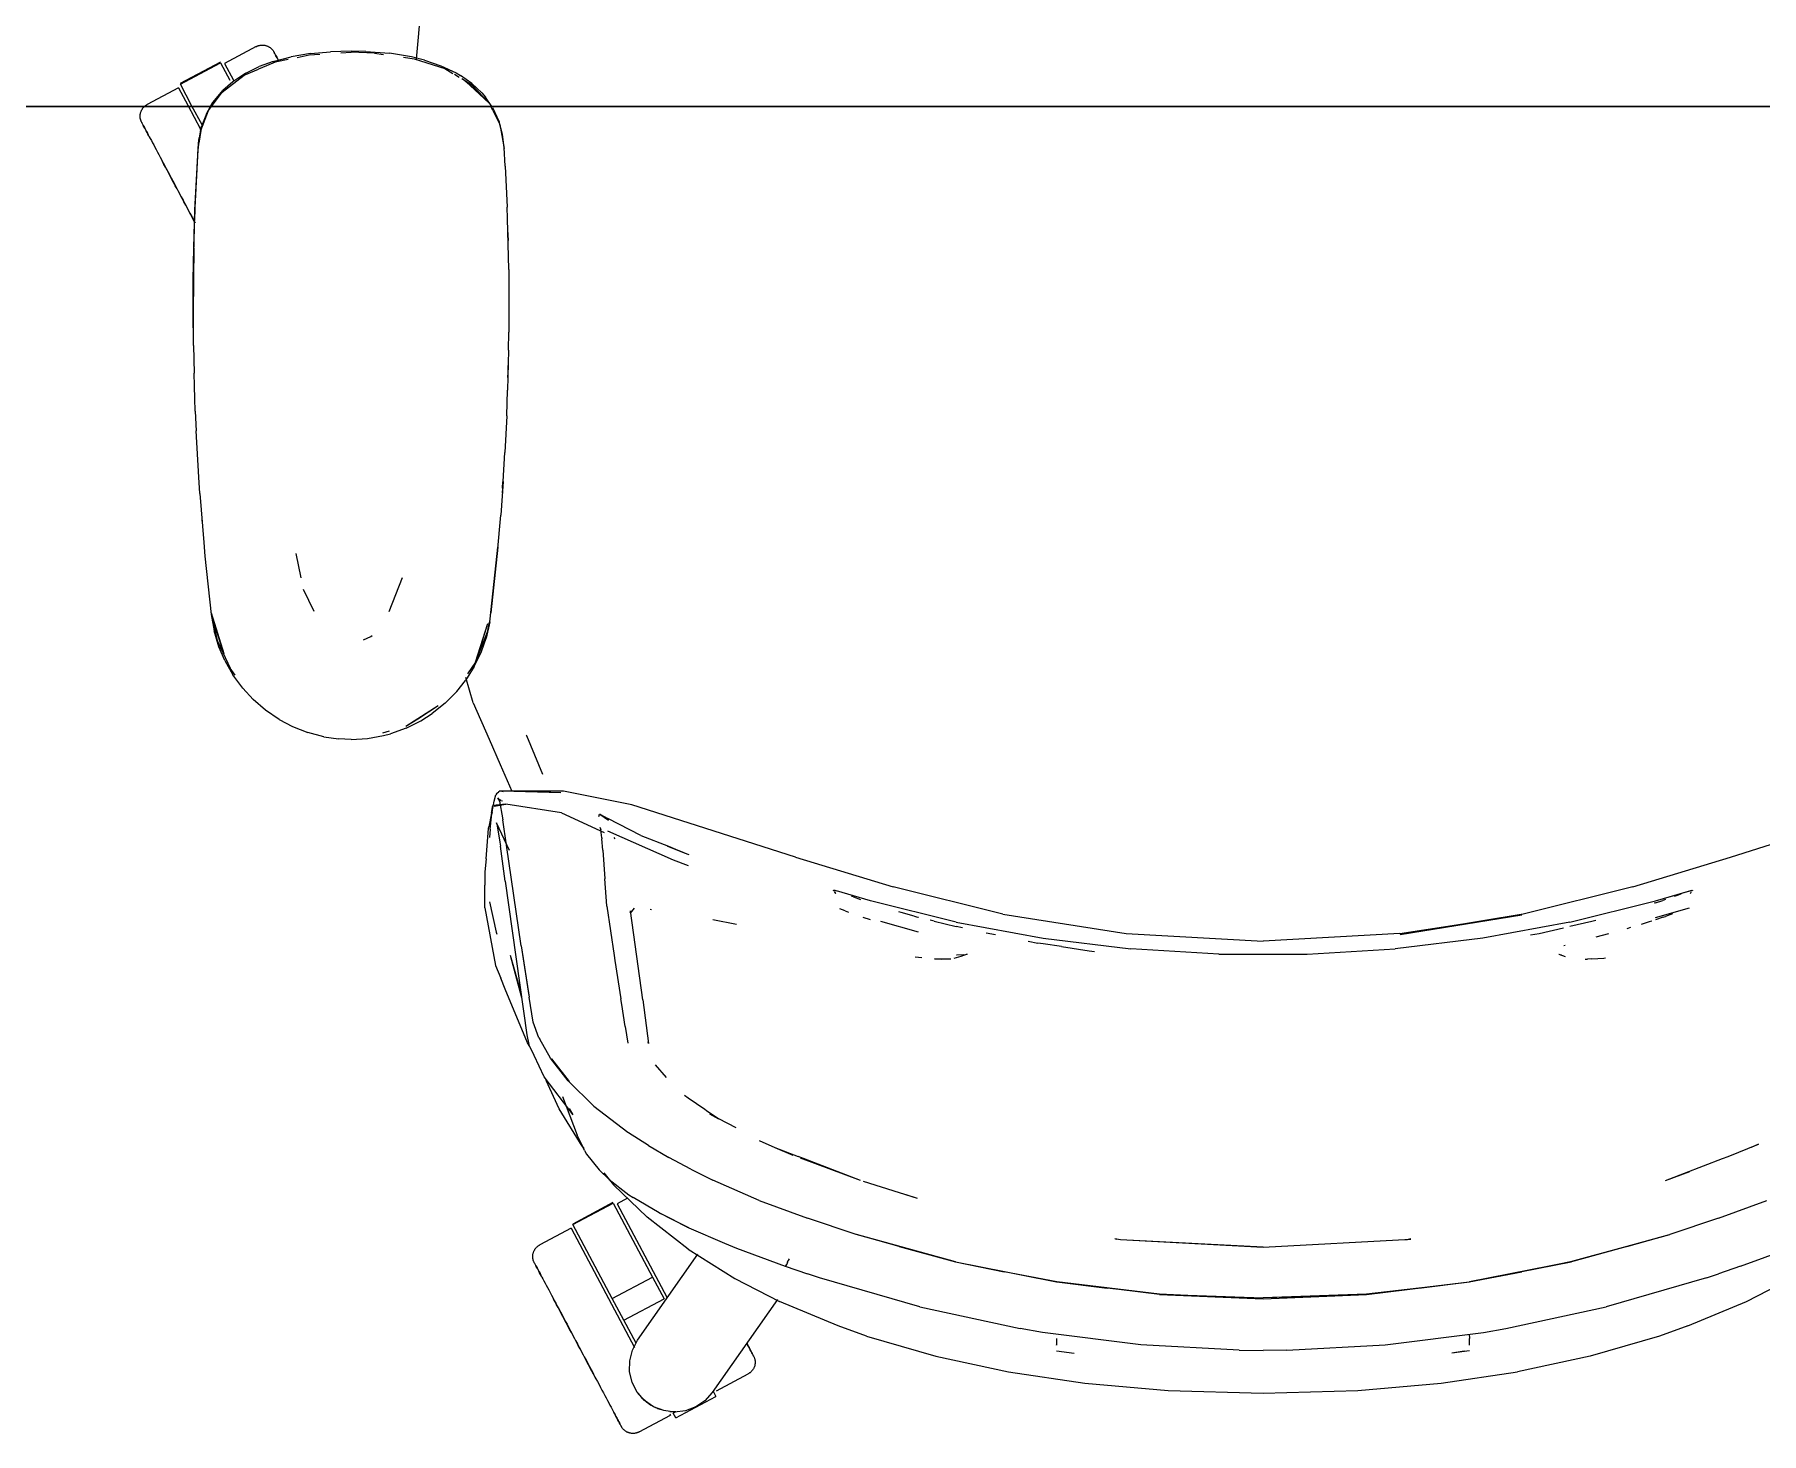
# Model space of a CAD drawing. Header units: millimetres. Extents: x 155927 to 317870, y -36033 to 97293.
# Drawn here: x 169579 to 170109, y 16376 to 16805 of the extents above; entities that cross this region are included whole.
import ezdxf

# ---------------------------------------------------------------- set-up
doc = ezdxf.new("R2010")
doc.units = ezdxf.units.MM
doc.header["$MEASUREMENT"] = 0
doc.layers.add('G-IMPT', color=8, linetype='CONTINUOUS', lineweight=9)
doc.layers.add('I-FURN', color=8, linetype='CONTINUOUS', lineweight=9)

msp = doc.modelspace()

# ---------------------------------------------------------------- linework, layer by layer
at = {"layer": 'G-IMPT'}
for p, q in [((169696.31, 16797.62), (169697.75, 16813.5)), ((169663.78, 16799.34), (169669.93, 16799.91)), ((169676.27, 16800.09), (169669.93, 16799.91)), ((169673.16, 16799.52), (169676.27, 16799.71)), ((169680.77, 16800), (169676.27, 16800.09)), ((169683.43, 16799.48), (169676.27, 16799.71)), ((169680.77, 16800), (169688.09, 16799.42)), ((169643.46, 16792.72), (169647.85, 16794.56)), ((169643.96, 16793.34), (169648.03, 16795.33)), ((169653.48, 16796.89), (169647.85, 16794.56)), ((169652.36, 16796.91), (169648.03, 16795.33)), ((169652.36, 16796.91), (169657.84, 16798.34)), ((169653.48, 16796.89), (169656.94, 16797.6)), ((169663.78, 16799.34), (169657.84, 16798.34)), ((169659.69, 16798.16), (169663.44, 16798.93)), ((169663.44, 16798.93), (169666.64, 16799.12)), ((169683.43, 16799.48), (169686.21, 16799.09)), ((169694.85, 16798.31), (169688.09, 16799.42)), ((169692.4, 16798.22), (169695.69, 16797.76)), ((169698.78, 16797.33), (169694.85, 16798.31)), ((169695.69, 16797.76), (169705.08, 16794.73)), ((169698.78, 16797.33), (169703.86, 16795.59)), ((169703.86, 16795.59), (169708.5, 16793.38)), ((169705.08, 16794.73), (169707.53, 16793.26)), ((169636.67, 16787.5), (169643.46, 16792.72)), ((169639.91, 16790.69), (169636.87, 16788.02)), ((169643.96, 16793.34), (169639.91, 16790.69)), ((169708, 16792.98), (169709.44, 16792.12)), ((169708.5, 16793.38), (169709.87, 16792.58)), ((169713.33, 16790.13), (169709.87, 16792.58)), ((169710.23, 16791.65), (169713.38, 16789.76)), ((169711.3, 16790.96), (169712.77, 16789.68)), ((169711.3, 16790.96), (169718.69, 16784.05)), ((169712.92, 16789.54), (169716.46, 16786.47)), ((169716.38, 16787.27), (169713.33, 16790.13)), ((169713.38, 16789.76), (169718.69, 16784.05)), ((169633.11, 16783.09), (169633.79, 16784.28)), ((169633.4, 16783.09), (169636.67, 16787.5)), ((169633.79, 16784.28), (169636.87, 16788.02)), ((169716.38, 16787.27), (169717.51, 16785.94)), ((169718.69, 16784.05), (169716.46, 16786.47)), ((169719.46, 16783.09), (169717.51, 16785.94)), ((169630.09, 16775.68), (169632.5, 16781.88)), ((169631.84, 16780.85), (169630.44, 16777.21)), ((169631.84, 16780.85), (169633.11, 16783.09)), ((169632.5, 16781.88), (169633.4, 16783.09)), ((169719.79, 16781.82), (169719.17, 16783.09)), ((169719.71, 16782.72), (169721.7, 16778.4)), ((169719.79, 16781.82), (169721.9, 16777.56)), ((169722.77, 16774.45), (169721.7, 16778.4)), ((169629.38, 16771.82), (169629.63, 16773.47)), ((169630.09, 16775.68), (169629.51, 16771.83)), ((169630.08, 16775.86), (169629.63, 16773.47)), ((169630.08, 16775.86), (169630.44, 16777.21)), ((169721.9, 16777.56), (169723.27, 16770.21)), ((169723.27, 16770.44), (169722.77, 16774.45)), ((169628.29, 16750.03), (169629.38, 16771.82)), ((169628.29, 16750.03), (169629.27, 16770.21)), ((169628.33, 16751.24), (169629.38, 16771.82)), ((169629.38, 16771.82), (169629.27, 16770.21)), ((169723.55, 16764.77), (169723.27, 16770.44)), ((169723.55, 16764.77), (169724.16, 16752.21)), ((169724.29, 16748.67), (169724.16, 16752.21)), ((169627.83, 16729.85), (169628.33, 16751.24)), ((169627.83, 16729.85), (169628.29, 16750.03)), ((169627.99, 16739.68), (169628.33, 16751.24)), ((169628.33, 16751.24), (169628.29, 16750.03)), ((169724.67, 16733), (169724.29, 16748.67)), ((169724.35, 16745.27), (169724.49, 16741.94)), ((169724.49, 16739.72), (169724.49, 16741.94)), ((169627.99, 16739.68), (169627.78, 16720.46)), ((169627.83, 16729.85), (169627.99, 16739.68)), ((169627.87, 16709.66), (169627.99, 16739.68)), ((169627.85, 16731.88), (169627.92, 16733.79)), ((169627.87, 16729.36), (169627.85, 16731.88)), ((169724.67, 16733), (169724.72, 16728.49)), ((169627.87, 16709.66), (169627.83, 16729.85)), ((169724.72, 16728.49), (169724.71, 16713.77)), ((169627.87, 16709.66), (169627.78, 16720.46)), ((169627.87, 16709.66), (169628.04, 16701.24)), ((169724.64, 16708.3), (169724.71, 16713.77)), ((169724.64, 16708.3), (169724.34, 16696)), ((169628.43, 16689.49), (169628.04, 16701.24)), ((169724.42, 16699.87), (169724.5, 16701.52)), ((169724.5, 16701.52), (169724.5, 16703.6)), ((169628.18, 16696.31), (169628.16, 16697.8)), ((169628.29, 16694.37), (169628.18, 16696.31)), ((169724.05, 16688.12), (169724.34, 16696)), ((169628.43, 16689.49), (169628.68, 16683.46)), ((169629.49, 16669.32), (169628.68, 16683.46)), ((169724.05, 16688.12), (169723.51, 16676.81)), ((169722.95, 16667.94), (169723.51, 16676.81)), ((169629.82, 16664.23), (169629.49, 16669.32)), ((169722.95, 16667.94), (169722.22, 16657.65)), ((169722.81, 16665.9), (169722.9, 16667.8)), ((169629.82, 16664.23), (169631.06, 16649.18)), ((169722.81, 16665.9), (169722.68, 16664.48)), ((169721.24, 16646.25), (169722.22, 16657.65)), ((169630.47, 16656.05), (169630.63, 16654.38)), ((169631.06, 16649.18), (169631.41, 16645.05)), ((169659.28, 16645.84), (169660.86, 16638.4)), ((169718.88, 16624.82), (169721.34, 16647.77)), ((169718.88, 16624.82), (169721.24, 16646.25)), ((169721.34, 16647.77), (169719.22, 16627.64)), ((169631.41, 16645.05), (169633.31, 16627.12)), ((169691.98, 16638.34), (169687.84, 16627.91)), ((169664.89, 16628.01), (169661.62, 16634.79)), ((169633.31, 16627.64), (169637.15, 16615.17)), ((169633.31, 16627.64), (169634.23, 16624.32)), ((169633.31, 16627.12), (169634.21, 16622.08)), ((169635.36, 16618.67), (169633.44, 16627.07)), ((169718.88, 16624.82), (169717.73, 16619.86)), ((169718.67, 16624.74), (169718.09, 16621.69)), ((169718.88, 16624.82), (169719.22, 16627.64)), ((169635.68, 16617.21), (169634.21, 16622.08)), ((169637.15, 16615.17), (169634.23, 16624.32)), ((169680.09, 16619.37), (169682.31, 16620.39)), ((169682.31, 16620.39), (169682.77, 16620.68)), ((169714.48, 16612.47), (169718.3, 16624.32)), ((169718.09, 16621.69), (169714.48, 16612.47)), ((169715.39, 16615.17), (169718.3, 16624.32)), ((169716.28, 16615.72), (169717.73, 16619.86)), ((169635.36, 16618.67), (169639.1, 16610.6)), ((169637.49, 16612.98), (169635.68, 16617.21)), ((169714.09, 16611.14), (169716.28, 16615.72)), ((169714.48, 16612.47), (169715.39, 16615.17)), ((169637.49, 16612.98), (169640, 16608.54)), ((169640.69, 16608.49), (169639.1, 16610.6)), ((169714.09, 16611.14), (169711.36, 16606.82)), ((169714.48, 16612.47), (169712.06, 16608.89)), ((169642.99, 16604.45), (169640, 16608.54)), ((169642.99, 16604.45), (169646.16, 16601.01)), ((169705.19, 16599.9), (169708.74, 16603.51)), ((169708.74, 16603.51), (169711.36, 16606.82)), ((169713.8, 16599.98), (169711.55, 16607.8)), ((169650, 16597.69), (169646.16, 16601.01)), ((169693.06, 16592.86), (169703.01, 16599.18)), ((169696.74, 16595.02), (169703.01, 16599.18)), ((169705.19, 16599.9), (169701.21, 16596.72)), ((169713.8, 16599.98), (169718.66, 16588.86)), ((169654.16, 16594.86), (169650, 16597.69)), ((169654.16, 16594.86), (169658.33, 16592.67)), ((169693.06, 16592.86), (169696.74, 16595.02)), ((169693.16, 16592.21), (169697.67, 16594.45)), ((169697.67, 16594.45), (169701.21, 16596.72)), ((169658.33, 16592.67), (169663.04, 16590.84)), ((169667.91, 16589.58), (169663.04, 16590.84)), ((169667.91, 16589.58), (169672.42, 16588.93)), ((169676.27, 16588.76), (169672.42, 16588.93)), ((169676.27, 16588.76), (169681.31, 16589.05)), ((169681.31, 16589.05), (169686.26, 16589.93)), ((169687.95, 16591.3), (169685.92, 16590.68)), ((169686.26, 16589.93), (169688.38, 16590.5)), ((169693.16, 16592.21), (169688.38, 16590.5)), ((169718.66, 16588.86), (169722.08, 16581.02)), ((169730.08, 16590.08), (169730.19, 16589.82)), ((169735.11, 16577.96), (169730.19, 16589.82)), ((169722.08, 16581.02), (169725.65, 16572.85)), ((169720.16, 16569.82), (169720.71, 16571.69)), ((169721.03, 16572.22), (169720.71, 16571.69)), ((169721.03, 16572.22), (169721.52, 16572.6)), ((169722.1, 16572.99), (169721.52, 16572.6)), ((169722.1, 16572.99), (169722.96, 16572.8)), ((169740.66, 16572.38), (169722.21, 16572.96)), ((169722.21, 16572.96), (169722.68, 16572.86)), ((169740.66, 16572.38), (169722.68, 16572.86)), ((169741.54, 16572.82), (169722.68, 16572.86)), ((169722.68, 16572.86), (169722.85, 16572.83)), ((169722.96, 16572.8), (169722.85, 16572.83)), ((169762.5, 16568.62), (169741.54, 16572.82)), ((169719.36, 16566.13), (169719.81, 16568.45)), ((169719.62, 16566.54), (169719.54, 16565.93)), ((169719.62, 16566.54), (169720.16, 16569.82)), ((169723.76, 16568.84), (169719.81, 16568.45)), ((169720.22, 16568.22), (169723.8, 16568.9)), ((169720.22, 16568.22), (169723.76, 16568.84)), ((169721.75, 16570.33), (169721.35, 16570.83)), ((169721.91, 16569.74), (169721.35, 16570.83)), ((169721.91, 16569.74), (169721.74, 16570.36)), ((169721.74, 16570.36), (169722.85, 16564.09)), ((169722.29, 16570.01), (169721.75, 16570.33)), ((169722.29, 16570.01), (169722.79, 16569.93)), ((169740.84, 16566.19), (169723.8, 16568.9)), ((169812.74, 16552.63), (169762.5, 16568.62)), ((170099.86, 16552.63), (170150.1, 16568.62)), ((169717.7, 16552.09), (169718.51, 16561.41)), ((169718.51, 16561.41), (169718.55, 16561.88)), ((169719.36, 16566.13), (169718.55, 16561.88)), ((169719.03, 16561.24), (169718.81, 16558.65)), ((169719.03, 16561.24), (169719.54, 16565.93)), ((169724.95, 16554.69), (169720.94, 16563.12)), ((169720.94, 16563.12), (169721.09, 16562.25)), ((169721.09, 16562.25), (169721.92, 16557.23)), ((169723.96, 16556.24), (169722.85, 16564.09)), ((169740.84, 16566.19), (169754.02, 16560.2)), ((169752.37, 16565.11), (169752.52, 16565.8)), ((169752.52, 16565.8), (169752.65, 16565.83)), ((169752.65, 16565.83), (169752.82, 16565.86)), ((169752.65, 16565.83), (169755.36, 16563.99)), ((169752.65, 16565.83), (169755.11, 16564.48)), ((169752.69, 16561.85), (169752.96, 16561.08)), ((169752.98, 16561.01), (169752.96, 16561.08)), ((169753.27, 16558.55), (169752.98, 16561.01)), ((169765.22, 16559.2), (169755.11, 16564.48)), ((169721.92, 16557.23), (169722.14, 16555.94)), ((169723.57, 16545.27), (169722.14, 16555.94)), ((169728.52, 16525.36), (169723.96, 16556.24)), ((169753.27, 16558.55), (169753.31, 16558.18)), ((169753.56, 16554.77), (169753.31, 16558.18)), ((169775.32, 16551.65), (169755.16, 16560.57)), ((169757.33, 16558.19), (169757.06, 16558.63)), ((169765.22, 16559.2), (169773.69, 16555.94)), ((169778.58, 16553.93), (169773.48, 16555.95)), ((169773.48, 16555.95), (169778.01, 16554.16)), ((169773.69, 16555.94), (169778.58, 16553.93)), ((169717.7, 16552.09), (169717.36, 16548.13)), ((169753.56, 16554.77), (169754.2, 16545.93)), ((169779.91, 16549.9), (169775.32, 16551.65)), ((169778.58, 16553.93), (169780, 16553.37)), ((169812.74, 16552.63), (169842.72, 16543.45)), ((170069.89, 16543.45), (170099.86, 16552.63)), ((169717.36, 16548.13), (169717.36, 16543.96)), ((169723.57, 16545.27), (169730.25, 16498.06)), ((169754.82, 16537.68), (169754.2, 16545.93)), ((169717.39, 16536.99), (169717.36, 16543.96)), ((169824.31, 16542.4), (169824.54, 16542.49)), ((169824.54, 16542.49), (169824.77, 16542.44)), ((169825.08, 16541.4), (169824.7, 16542.01)), ((169824.77, 16542.44), (169825.07, 16542.36)), ((169825.08, 16541.4), (169824.93, 16541.61)), ((169825.07, 16542.36), (169825.34, 16542.3)), ((169835.76, 16539.22), (169825.34, 16542.3)), ((169830.57, 16540.38), (169829.91, 16540.62)), ((169830.57, 16540.38), (169832.66, 16539.64)), ((169876.4, 16535.14), (169842.72, 16543.45)), ((170069.89, 16543.45), (170036.2, 16535.14)), ((170076.84, 16539.22), (170088.06, 16542.49)), ((170076.84, 16539.22), (170087.66, 16542.34)), ((170076.84, 16539.22), (170087.37, 16542.28)), ((170082.61, 16540.6), (170083.59, 16540.95)), ((170083.59, 16540.95), (170084.66, 16541.35)), ((170087.37, 16542.28), (170087.66, 16542.34)), ((170087.52, 16541.4), (170087.91, 16542.01)), ((170087.52, 16541.4), (170087.67, 16541.61)), ((170088.06, 16542.49), (170088.3, 16542.36)), ((169717.39, 16536.99), (169720.63, 16519.3)), ((169718.8, 16538.86), (169720.84, 16529.55)), ((169754.83, 16537.6), (169754.82, 16537.68)), ((169754.83, 16537.6), (169757.04, 16522.39)), ((169763.21, 16536.95), (169761.96, 16535.38)), ((169762, 16535.59), (169762.04, 16535.83)), ((169762.09, 16536.09), (169762.04, 16535.83)), ((169765.83, 16508.76), (169762.09, 16536.09)), ((169768.15, 16536.59), (169768.5, 16536.55)), ((169828.01, 16536.1), (169826.35, 16536.71)), ((169828.01, 16536.1), (169829.02, 16535.72)), ((169862.08, 16532.68), (169835.76, 16539.22)), ((169845.19, 16535.64), (169844.5, 16535.85)), ((169849.19, 16534.53), (169845.19, 16535.64)), ((169849.19, 16534.53), (169850.33, 16534.21)), ((169876.4, 16535.14), (169914.31, 16529.14)), ((169998.29, 16529.14), (170035.82, 16534.88)), ((170036.2, 16535.14), (169998.46, 16528.88)), ((169998.46, 16528.88), (170035.82, 16534.88)), ((170050.52, 16532.68), (170076.84, 16539.22)), ((170076.83, 16538.59), (170076.38, 16538.44)), ((170076.83, 16538.59), (170079.06, 16539.33)), ((170076.83, 16534.03), (170087.26, 16537.06)), ((170079.86, 16539.62), (170079.06, 16539.33)), ((170082.01, 16535.15), (170079.85, 16534.39)), ((169720.84, 16529.55), (169721, 16528.98)), ((169794.63, 16531.91), (169787.37, 16533.33)), ((169835.77, 16533.38), (169833.56, 16534.11)), ((169838.86, 16532.94), (169850.38, 16529.72)), ((169850.33, 16534.21), (169850.51, 16534.16)), ((169855.35, 16532.91), (169854.05, 16533.24)), ((169855.35, 16532.91), (169862.1, 16531.35)), ((169862.08, 16532.68), (169888.75, 16527.74)), ((169864.07, 16530.9), (169862.1, 16531.35)), ((169874.12, 16528.7), (169871.31, 16529.24)), ((169914.31, 16529.14), (169956.3, 16526.78)), ((169998.29, 16529.14), (169956.3, 16526.78)), ((170050.52, 16532.68), (170023.85, 16527.74)), ((170038.48, 16528.72), (170041.11, 16529.2)), ((170041.11, 16529.2), (170048.53, 16530.9)), ((170050.5, 16531.36), (170057.26, 16532.91)), ((170057.26, 16532.91), (170058.54, 16533.25)), ((170069.13, 16530.96), (170068.01, 16530.63)), ((170074.91, 16532.74), (170072.42, 16531.95)), ((170075.7, 16532.99), (170074.91, 16532.74)), ((170079.13, 16534.14), (170076.83, 16533.37)), ((170079.13, 16534.14), (170079.85, 16534.39)), ((169728.52, 16525.36), (169730.85, 16510.17)), ((169728.61, 16524.76), (169730.91, 16509.6)), ((169728.61, 16524.76), (169730.85, 16510.17)), ((169884.22, 16526.77), (169887.13, 16526.22)), ((169888.75, 16525.97), (169887.13, 16526.22)), ((169888.75, 16527.74), (169915.67, 16524.45)), ((169894.38, 16525.12), (169888.75, 16525.97)), ((169894.38, 16525.12), (169902.9, 16523.83)), ((169902.9, 16523.83), (169904.56, 16523.64)), ((169942.74, 16522.79), (169915.67, 16524.45)), ((169969.86, 16522.79), (169996.93, 16524.45)), ((170023.85, 16527.74), (169996.93, 16524.45)), ((170048.71, 16525.46), (170049.12, 16525.59)), ((170062.34, 16529.05), (170058.48, 16528.06)), ((170062.34, 16529.05), (170060.81, 16528.66)), ((169720.63, 16519.3), (169722.22, 16515.44)), ((169725.12, 16522.48), (169728.48, 16510.59)), ((169725.12, 16522.48), (169728.63, 16509.53)), ((169757.04, 16522.39), (169757.28, 16520.84)), ((169757.28, 16520.84), (169759.15, 16509.06)), ((169851.58, 16521.65), (169849.49, 16521.86)), ((169860.43, 16521.25), (169855.38, 16521.34)), ((169855.38, 16521.34), (169857.65, 16521.26)), ((169860.43, 16521.25), (169857.65, 16521.26)), ((169863.54, 16522.1), (169861.38, 16521.5)), ((169864.44, 16522.57), (169862.14, 16522.54)), ((169862.28, 16522.53), (169862.14, 16522.54)), ((169865.49, 16522.79), (169863.54, 16522.1)), ((169864.44, 16522.57), (169865.49, 16522.79)), ((169942.74, 16522.79), (169969.86, 16522.79)), ((170047.11, 16522.79), (170049.06, 16522.1)), ((170047.11, 16522.79), (170047.97, 16522.61)), ((170055.21, 16521.25), (170055.9, 16521.26)), ((170057.28, 16521.36), (170055.9, 16521.26)), ((170057.28, 16521.36), (170060.98, 16521.63)), ((170060.98, 16521.63), (170061.47, 16521.67)), ((169723.61, 16512.07), (169722.22, 16515.44)), ((169730.41, 16495.62), (169723.61, 16512.07)), ((169732.21, 16501.93), (169730.91, 16509.6)), ((169759.41, 16507.41), (169759.15, 16509.06)), ((169765.83, 16508.76), (169767.61, 16495.4)), ((169760.47, 16500.57), (169759.41, 16507.41)), ((169730.25, 16498.06), (169730.9, 16495.06)), ((169733.96, 16497.13), (169732.21, 16501.93)), ((169760.47, 16500.57), (169761.22, 16495.5)), ((169731.18, 16494.45), (169730.41, 16495.62)), ((169732.46, 16491.7), (169730.9, 16495.06)), ((169733.96, 16497.13), (169734.18, 16496.71)), ((169737.47, 16490.88), (169734.18, 16496.71)), ((169767.61, 16495.4), (169767.46, 16495.87)), ((169735.53, 16485.12), (169732.46, 16491.7)), ((169742.89, 16483.91), (169737.47, 16490.88)), ((169737.79, 16490.65), (169743.19, 16483.7)), ((169737.79, 16490.65), (169740.38, 16487.28)), ((169743.19, 16483.7), (169740.38, 16487.28)), ((169773.11, 16484.9), (169769.77, 16488.81)), ((169744.44, 16473.47), (169735.53, 16485.12)), ((169740.15, 16475.36), (169736.17, 16483.99)), ((169742.89, 16483.91), (169750.79, 16476.18)), ((169741.21, 16479.13), (169745.72, 16467.22)), ((169750.79, 16476.18), (169761.22, 16468.16)), ((169779.74, 16478.63), (169778.64, 16479.38)), ((169784.87, 16475.14), (169779.74, 16478.63)), ((169747.28, 16463.91), (169740.15, 16475.36)), ((169744.44, 16473.47), (169743.33, 16475.42)), ((169785.45, 16474.74), (169784.87, 16475.14)), ((169789.21, 16472.18), (169785.45, 16474.74)), ((169789.21, 16472.18), (169786.43, 16473.69)), ((169794.54, 16469.5), (169786.43, 16473.69)), ((169746.79, 16464.99), (169745.72, 16467.22)), ((169761.22, 16468.16), (169761.48, 16467.99)), ((169767.58, 16464.1), (169761.48, 16467.99)), ((169801.58, 16465.63), (169806.43, 16463.43)), ((169747.97, 16462.56), (169746.79, 16464.99)), ((169747.28, 16463.91), (169747.78, 16463.15)), ((169747.97, 16462.56), (169748.58, 16461.42)), ((169748.58, 16461.42), (169752.44, 16456.56)), ((169767.58, 16464.1), (169773.81, 16460.34)), ((169780.6, 16456.77), (169773.81, 16460.34)), ((169806.43, 16463.43), (169811.87, 16461.12)), ((169806.43, 16463.43), (169813.51, 16460.71)), ((169815.24, 16460.05), (169813.51, 16460.71)), ((170097.37, 16460.05), (170099.09, 16460.71)), ((170099.09, 16460.71), (170108.42, 16464.43)), ((170108.42, 16464.43), (170106.17, 16463.43)), ((169755.47, 16453.66), (169752.44, 16456.56)), ((169753.89, 16455.67), (169756.89, 16451.99)), ((169780.6, 16456.77), (169787.32, 16453.38)), ((169832.68, 16453.33), (169814.28, 16460.15)), ((169832.68, 16453.33), (169815.24, 16460.05)), ((170079.92, 16453.33), (170097.37, 16460.05)), ((170079.92, 16453.33), (170087.35, 16456.06)), ((169755.47, 16453.66), (169761.6, 16448.95)), ((169756.89, 16451.99), (169767.18, 16442.03)), ((169801.55, 16447.2), (169787.32, 16453.38)), ((169850.16, 16447.8), (169833.67, 16453.05)), ((169761.6, 16448.95), (169762.89, 16448.08)), ((169770.89, 16443.35), (169762.89, 16448.08)), ((169801.55, 16447.2), (169816.43, 16441.74)), ((169850.16, 16447.8), (169846.72, 16448.88)), ((170096.17, 16441.74), (170111.05, 16447.2)), ((169779.78, 16432.23), (169767.18, 16442.03)), ((169779.5, 16439.04), (169770.89, 16443.35)), ((169779.94, 16438.82), (169770.89, 16443.35)), ((169770.89, 16443.35), (169771.49, 16443.05)), ((169779.94, 16438.82), (169771.49, 16443.05)), ((169779.5, 16439.04), (169779.94, 16438.82)), ((169831.34, 16436.74), (169816.43, 16441.74)), ((170096.17, 16441.74), (170081.26, 16436.74)), ((169779.94, 16438.82), (169790.9, 16434.05)), ((169790.9, 16434.05), (169794.58, 16432.57)), ((169861.84, 16428.35), (169831.34, 16436.74)), ((169844.6, 16433.01), (169831.43, 16436.78)), ((169861.84, 16428.35), (169831.43, 16436.78)), ((169912.57, 16435.12), (169910.8, 16435.38)), ((169911.02, 16435.4), (169911.27, 16435.35)), ((169912.57, 16435.12), (169911.27, 16435.35)), ((169956.3, 16432.79), (169912.57, 16435.12)), ((169956.3, 16432.85), (169912.57, 16435.12)), ((169956.3, 16432.85), (170001.64, 16435.35)), ((170001.64, 16435.35), (170000.03, 16435.12)), ((170000.03, 16435.12), (170001.33, 16435.35)), ((170001.58, 16435.4), (170001.33, 16435.35)), ((170050.76, 16428.35), (170081.17, 16436.78)), ((170050.76, 16428.35), (170081.26, 16436.74)), ((170068.01, 16433.01), (170081.17, 16436.78)), ((169779.78, 16432.23), (169794.08, 16423.25)), ((169794.58, 16432.57), (169809.54, 16427)), ((169810.32, 16428.27), (169810.75, 16429.32)), ((169810.32, 16428.27), (169810.52, 16428.73)), ((169810.75, 16429.32), (169810.52, 16428.73)), ((169844.6, 16433.01), (169861.84, 16428.35)), ((170019.63, 16422.18), (170050.88, 16428.39)), ((170050.88, 16428.39), (170019.71, 16422.18)), ((170068.01, 16433.01), (170050.76, 16428.35)), ((170102.95, 16426.97), (170118.02, 16432.57)), ((169794.08, 16423.25), (169807.86, 16416.16)), ((169809.54, 16427), (169809.67, 16427.04)), ((169809.67, 16427.04), (169809.54, 16427.04)), ((169809.54, 16427.04), (169816.47, 16424.63)), ((169809.67, 16427.04), (169809.94, 16427.44)), ((169809.67, 16427.04), (169809.72, 16427.05)), ((169809.94, 16427.44), (169809.72, 16427.05)), ((169810.32, 16428.27), (169809.94, 16427.44)), ((169810.04, 16427.62), (169809.94, 16427.44)), ((169810.32, 16428.27), (169810.04, 16427.62)), ((169820.08, 16423.44), (169816.47, 16424.63)), ((169850.91, 16414.49), (169820.08, 16423.44)), ((169861.84, 16428.35), (169892.97, 16422.18)), ((169861.84, 16428.35), (169876.86, 16425.28)), ((169861.84, 16428.35), (169892.89, 16422.18)), ((169892.97, 16422.18), (169876.86, 16425.28)), ((170019.63, 16422.18), (170035.74, 16425.28)), ((170050.76, 16428.35), (170035.74, 16425.28)), ((170092.52, 16423.44), (170061.7, 16414.49)), ((170092.52, 16423.44), (170096.13, 16424.63)), ((170102.95, 16426.97), (170096.13, 16424.63)), ((170104.75, 16416.16), (170118.52, 16423.25)), ((169924.48, 16418.35), (169892.89, 16422.18)), ((169924.52, 16418.39), (169892.97, 16422.18)), ((169892.97, 16422.18), (169908.45, 16420.23)), ((169924.52, 16418.39), (169908.45, 16420.23)), ((169924.48, 16418.35), (169956.3, 16417.02)), ((169939.42, 16417.72), (169924.52, 16418.39)), ((169924.52, 16418.39), (169956.3, 16417.25)), ((169988.08, 16418.39), (169956.3, 16417.25)), ((169956.3, 16417.02), (169988.12, 16418.35)), ((169988.08, 16418.39), (169973.18, 16417.72)), ((169988.08, 16418.39), (170019.63, 16422.18)), ((170004.16, 16420.23), (169988.08, 16418.39)), ((169988.12, 16418.35), (170019.71, 16422.18)), ((170004.16, 16420.23), (170019.63, 16422.18)), ((169825.83, 16408.65), (169807.86, 16416.16)), ((169850.91, 16414.49), (169881.7, 16407.83)), ((169939.42, 16417.72), (169956.3, 16417.25)), ((169973.18, 16417.72), (169956.3, 16417.25)), ((170030.91, 16407.83), (170061.7, 16414.49)), ((170086.77, 16408.65), (170104.75, 16416.16)), ((169834.56, 16405.57), (169825.83, 16408.65)), ((169888.62, 16406.64), (169881.7, 16407.83)), ((170023.99, 16406.64), (170030.91, 16407.83)), ((170086.77, 16408.65), (170078.04, 16405.57)), ((169834.56, 16405.57), (169855.81, 16399.4)), ((169918.79, 16402.83), (169888.62, 16406.64)), ((169892.93, 16404.85), (169892.86, 16402.76)), ((169892.86, 16402.76), (169892.86, 16402.87)), ((169948.99, 16401.22), (169918.79, 16402.83)), ((169963.61, 16401.22), (169993.82, 16402.83)), ((169993.82, 16402.83), (170023.99, 16406.64)), ((170019.63, 16406.09), (170019.67, 16404.85)), ((170019.75, 16402.76), (170019.67, 16404.85)), ((170019.75, 16402.76), (170019.75, 16402.87)), ((170078.04, 16405.57), (170056.8, 16399.4)), ((169855.81, 16399.4), (169878.17, 16394.58)), ((169892.89, 16400.99), (169898.3, 16400.34)), ((169948.99, 16401.22), (169956.3, 16401.12)), ((169963.61, 16401.22), (169956.3, 16401.12)), ((170019.72, 16400.99), (170014.3, 16400.34)), ((170018.07, 16400.91), (170014.3, 16400.34)), ((170056.8, 16399.4), (170034.43, 16394.58)), ((169878.17, 16394.58), (169901.59, 16391.09)), ((170011.01, 16391.09), (170034.43, 16394.58)), ((169901.59, 16391.09), (169927.16, 16388.83)), ((169927.16, 16388.83), (169956.3, 16387.98)), ((169956.3, 16387.98), (169985.44, 16388.83)), ((169985.44, 16388.83), (170011.01, 16391.09))]:
    msp.add_line(p, q, dxfattribs=at)
at = {"layer": 'I-FURN'}
for p, q in [((169647.13, 16801.46), (169637.45, 16796.31)), ((169647.13, 16801.46), (169647.28, 16801.53)), ((169647.28, 16801.53), (169647.42, 16801.6)), ((169647.42, 16801.6), (169647.57, 16801.66)), ((169647.57, 16801.66), (169647.72, 16801.72)), ((169647.72, 16801.72), (169647.88, 16801.76)), ((169647.88, 16801.76), (169648.03, 16801.81)), ((169648.03, 16801.81), (169648.19, 16801.84)), ((169648.19, 16801.84), (169648.35, 16801.87)), ((169648.35, 16801.87), (169648.51, 16801.9)), ((169648.51, 16801.9), (169648.67, 16801.92)), ((169648.67, 16801.92), (169648.83, 16801.93)), ((169648.83, 16801.93), (169648.99, 16801.93)), ((169648.99, 16801.93), (169649.15, 16801.93)), ((169649.15, 16801.93), (169649.31, 16801.92)), ((169649.31, 16801.92), (169649.47, 16801.91)), ((169649.47, 16801.91), (169649.63, 16801.89)), ((169649.63, 16801.89), (169649.79, 16801.86)), ((169649.79, 16801.86), (169649.95, 16801.82)), ((169649.95, 16801.82), (169650.11, 16801.78)), ((169650.11, 16801.78), (169650.26, 16801.74)), ((169650.26, 16801.74), (169650.41, 16801.69)), ((169650.41, 16801.69), (169650.56, 16801.63)), ((169650.56, 16801.63), (169650.71, 16801.56)), ((169650.71, 16801.56), (169650.86, 16801.49)), ((169650.86, 16801.49), (169651, 16801.42)), ((169651, 16801.42), (169651.14, 16801.33)), ((169651.14, 16801.33), (169651.27, 16801.25)), ((169651.27, 16801.25), (169651.4, 16801.15)), ((169651.4, 16801.15), (169651.53, 16801.06)), ((169651.53, 16801.06), (169651.66, 16800.95)), ((169651.66, 16800.95), (169651.78, 16800.85)), ((169651.78, 16800.85), (169651.89, 16800.73)), ((169651.89, 16800.73), (169652, 16800.62)), ((169652, 16800.62), (169652.11, 16800.5)), ((169652.11, 16800.5), (169652.21, 16800.37)), ((169652.21, 16800.37), (169652.31, 16800.24)), ((169652.31, 16800.24), (169652.4, 16800.11)), ((169652.4, 16800.11), (169652.48, 16799.97)), ((169652.48, 16799.97), (169652.56, 16799.83)), ((169652.56, 16799.83), (169652.58, 16799.79)), ((169652.58, 16799.79), (169652.59, 16799.77)), ((169652.59, 16799.79), (169652.58, 16799.79)), ((169652.61, 16799.75), (169652.59, 16799.79)), ((169652.59, 16799.77), (169652.63, 16799.71)), ((169652.65, 16799.66), (169652.61, 16799.75)), ((169652.63, 16799.71), (169652.68, 16799.61)), ((169652.72, 16799.54), (169652.65, 16799.66)), ((169652.68, 16799.61), (169652.75, 16799.47)), ((169636.13, 16796.67), (169623.76, 16790.09)), ((169623.86, 16789.92), (169636.22, 16796.49)), ((169636.22, 16796.49), (169639.03, 16791.2)), ((169637.45, 16796.31), (169640.21, 16791.12)), ((169652.8, 16799.38), (169652.72, 16799.54)), ((169652.75, 16799.47), (169652.85, 16799.29)), ((169652.91, 16799.18), (169652.8, 16799.38)), ((169652.85, 16799.29), (169652.97, 16799.07)), ((169653.04, 16798.94), (169652.91, 16799.18)), ((169652.97, 16799.07), (169653.1, 16798.81)), ((169653.19, 16798.66), (169653.04, 16798.94)), ((169653.1, 16798.81), (169653.26, 16798.52)), ((169653.36, 16798.34), (169653.19, 16798.66)), ((169653.26, 16798.52), (169653.44, 16798.18)), ((169653.55, 16797.99), (169653.36, 16798.34)), ((169653.44, 16798.18), (169653.64, 16797.81)), ((169653.75, 16797.59), (169653.55, 16797.99)), ((169653.64, 16797.81), (169653.86, 16797.4)), ((169653.98, 16797.16), (169653.75, 16797.59)), ((169627.41, 16783.23), (169623.86, 16789.92)), ((169613.6, 16783.63), (169613.63, 16783.65)), ((169623.32, 16788.8), (169613.63, 16783.65)), ((169623.32, 16788.8), (169626.13, 16783.51)), ((169394.07, 16783.09), (171394.07, 16783.09)), ((171394.07, 16783.09), (169394.07, 16783.09)), ((169611.5, 16780.22), (169611.51, 16780.38)), ((169611.5, 16780.05), (169611.5, 16780.22)), ((169611.5, 16779.89), (169611.5, 16780.05)), ((169611.51, 16779.73), (169611.5, 16779.89)), ((169611.51, 16780.38), (169611.52, 16780.54)), ((169611.53, 16779.57), (169611.51, 16779.73)), ((169611.52, 16780.54), (169611.54, 16780.7)), ((169611.55, 16779.41), (169611.53, 16779.57)), ((169611.54, 16780.7), (169611.57, 16780.86)), ((169611.58, 16779.25), (169611.55, 16779.41)), ((169611.57, 16780.86), (169611.6, 16781.01)), ((169611.62, 16779.1), (169611.58, 16779.25)), ((169611.6, 16781.01), (169611.64, 16781.17)), ((169611.66, 16778.94), (169611.62, 16779.1)), ((169611.64, 16781.17), (169611.69, 16781.32)), ((169611.71, 16778.79), (169611.66, 16778.94)), ((169611.69, 16781.32), (169611.74, 16781.48)), ((169611.77, 16778.64), (169611.71, 16778.79)), ((169611.74, 16781.48), (169611.8, 16781.63)), ((169611.83, 16778.49), (169611.77, 16778.64)), ((169611.8, 16781.63), (169611.87, 16781.77)), ((169611.9, 16778.34), (169611.83, 16778.49)), ((169611.87, 16781.77), (169611.94, 16781.92)), ((169611.94, 16781.92), (169612.01, 16782.06)), ((169612.01, 16782.06), (169612.09, 16782.2)), ((169612.09, 16782.2), (169612.18, 16782.34)), ((169612.18, 16782.34), (169612.27, 16782.47)), ((169612.27, 16782.47), (169612.37, 16782.6)), ((169612.37, 16782.6), (169612.47, 16782.72)), ((169612.47, 16782.72), (169612.58, 16782.84)), ((169612.58, 16782.84), (169612.69, 16782.96)), ((169612.69, 16782.96), (169612.81, 16783.07)), ((169612.81, 16783.07), (169612.93, 16783.17)), ((169612.93, 16783.17), (169613.06, 16783.28)), ((169613.06, 16783.28), (169613.19, 16783.37)), ((169613.19, 16783.37), (169613.32, 16783.46)), ((169613.32, 16783.46), (169613.46, 16783.55)), ((169613.46, 16783.55), (169613.6, 16783.63)), ((169626.13, 16783.51), (169630.05, 16776.13)), ((169630.51, 16777.41), (169627.41, 16783.23)), ((169611.97, 16778.2), (169611.9, 16778.34)), ((169611.97, 16778.19), (169611.97, 16778.2)), ((169611.97, 16778.2), (169611.98, 16778.18)), ((169611.99, 16778.15), (169611.97, 16778.19)), ((169611.98, 16778.18), (169612.01, 16778.12)), ((169612.04, 16778.07), (169611.99, 16778.15)), ((169612.01, 16778.12), (169612.06, 16778.02)), ((169612.1, 16777.95), (169612.04, 16778.07)), ((169612.06, 16778.02), (169612.14, 16777.88)), ((169612.19, 16777.78), (169612.1, 16777.95)), ((169612.14, 16777.88), (169612.23, 16777.7)), ((169612.29, 16777.58), (169612.19, 16777.78)), ((169612.23, 16777.7), (169612.35, 16777.48)), ((169612.42, 16777.34), (169612.29, 16777.58)), ((169612.35, 16777.48), (169612.49, 16777.22)), ((169612.57, 16777.06), (169612.42, 16777.34)), ((169612.49, 16777.22), (169612.65, 16776.92)), ((169612.74, 16776.75), (169612.57, 16777.06)), ((169612.65, 16776.92), (169612.82, 16776.59)), ((169612.93, 16776.39), (169612.74, 16776.75)), ((169612.82, 16776.59), (169613.02, 16776.21)), ((169613.14, 16776), (169612.93, 16776.39)), ((169613.02, 16776.21), (169613.24, 16775.8)), ((169613.37, 16775.57), (169613.14, 16776)), ((169613.24, 16775.8), (169613.48, 16775.36)), ((169613.61, 16775.1), (169613.37, 16775.57)), ((169613.48, 16775.36), (169613.73, 16774.88)), ((169613.88, 16774.6), (169613.61, 16775.1)), ((169613.73, 16774.88), (169614.01, 16774.36)), ((169614.17, 16774.06), (169613.88, 16774.6)), ((169614.01, 16774.36), (169614.3, 16773.81)), ((169614.47, 16773.5), (169614.17, 16774.06)), ((169614.3, 16773.81), (169614.61, 16773.22)), ((169614.61, 16773.22), (169614.94, 16772.61)), ((169614.94, 16772.61), (169615.29, 16771.96)), ((169615.29, 16771.96), (169615.65, 16771.28)), ((169615.65, 16771.28), (169616.02, 16770.57)), ((169616.02, 16770.57), (169616.41, 16769.84)), ((169616.41, 16769.84), (169616.82, 16769.08)), ((169616.82, 16769.08), (169617.24, 16768.29)), ((169617.24, 16768.29), (169617.67, 16767.48)), ((169617.67, 16767.48), (169618.11, 16766.64)), ((169618.36, 16766.18), (169617.91, 16767.03)), ((169618.11, 16766.64), (169618.57, 16765.79)), ((169618.82, 16765.31), (169618.36, 16766.18)), ((169618.57, 16765.79), (169619.03, 16764.91)), ((169619.29, 16764.43), (169618.82, 16765.31)), ((169619.03, 16764.91), (169619.51, 16764.01)), ((169619.77, 16763.52), (169619.29, 16764.43)), ((169619.51, 16764.01), (169620, 16763.1)), ((169620.26, 16762.6), (169619.77, 16763.52)), ((169620, 16763.1), (169620.49, 16762.17)), ((169620.76, 16761.66), (169620.26, 16762.6)), ((169620.49, 16762.17), (169620.99, 16761.22)), ((169621.27, 16760.71), (169620.76, 16761.66)), ((169620.99, 16761.22), (169621.5, 16760.27)), ((169621.78, 16759.75), (169621.27, 16760.71)), ((169621.5, 16760.27), (169622.02, 16759.3)), ((169622.3, 16758.77), (169621.78, 16759.75)), ((169622.02, 16759.3), (169622.54, 16758.32)), ((169622.82, 16757.79), (169622.3, 16758.77)), ((169622.54, 16758.32), (169623.06, 16757.33)), ((169623.35, 16756.8), (169622.82, 16757.79)), ((169623.06, 16757.33), (169623.59, 16756.34)), ((169623.88, 16755.8), (169623.35, 16756.8)), ((169623.59, 16756.34), (169624.12, 16755.34)), ((169624.41, 16754.8), (169623.88, 16755.8)), ((169624.12, 16755.34), (169624.66, 16754.34)), ((169624.94, 16753.79), (169624.41, 16754.8)), ((169624.66, 16754.34), (169625.19, 16753.33)), ((169625.48, 16752.79), (169624.94, 16753.79)), ((169625.19, 16753.33), (169625.72, 16752.33)), ((169626.01, 16751.78), (169625.48, 16752.79)), ((169625.72, 16752.33), (169626.26, 16751.32)), ((169626.55, 16750.78), (169626.01, 16751.78)), ((169626.26, 16751.32), (169626.79, 16750.32)), ((169627.08, 16749.78), (169626.55, 16750.78)), ((169626.79, 16750.32), (169627.32, 16749.32)), ((169627.61, 16748.79), (169627.08, 16749.78)), ((169627.32, 16749.32), (169627.85, 16748.33)), ((169628.13, 16747.8), (169627.61, 16748.79)), ((169627.85, 16748.33), (169628.37, 16747.35)), ((169756.69, 16446.54), (169744.32, 16439.96)), ((169744.41, 16439.79), (169756.78, 16446.36)), ((169756.78, 16446.36), (169768.85, 16423.66)), ((169761.16, 16447.86), (169758.01, 16446.18)), ((169758.01, 16446.18), (169773.26, 16417.48)), ((169756.49, 16417.08), (169744.41, 16439.79)), ((169743.88, 16438.67), (169734.19, 16433.52)), ((169743.88, 16438.67), (169763.34, 16402.06)), ((169732.06, 16430.09), (169732.07, 16430.25)), ((169732.06, 16429.92), (169732.06, 16430.09)), ((169732.06, 16429.76), (169732.06, 16429.92)), ((169732.07, 16429.6), (169732.06, 16429.76)), ((169732.07, 16430.25), (169732.08, 16430.41)), ((169732.09, 16429.44), (169732.07, 16429.6)), ((169732.08, 16430.41), (169732.1, 16430.57)), ((169732.11, 16429.28), (169732.09, 16429.44)), ((169732.1, 16430.57), (169732.13, 16430.73)), ((169732.14, 16429.12), (169732.11, 16429.28)), ((169732.13, 16430.73), (169732.16, 16430.88)), ((169732.18, 16428.97), (169732.14, 16429.12)), ((169732.16, 16430.88), (169732.2, 16431.04)), ((169732.22, 16428.81), (169732.18, 16428.97)), ((169732.2, 16431.04), (169732.25, 16431.19)), ((169732.27, 16428.66), (169732.22, 16428.81)), ((169732.25, 16431.19), (169732.3, 16431.35)), ((169732.33, 16428.51), (169732.27, 16428.66)), ((169732.3, 16431.35), (169732.36, 16431.5)), ((169732.39, 16428.36), (169732.33, 16428.51)), ((169732.36, 16431.5), (169732.42, 16431.64)), ((169732.45, 16428.21), (169732.39, 16428.36)), ((169732.42, 16431.64), (169732.5, 16431.79)), ((169732.5, 16431.79), (169732.57, 16431.93)), ((169732.57, 16431.93), (169732.65, 16432.07)), ((169732.65, 16432.07), (169732.74, 16432.21)), ((169732.74, 16432.21), (169732.83, 16432.34)), ((169732.83, 16432.34), (169732.93, 16432.47)), ((169732.93, 16432.47), (169733.03, 16432.59)), ((169733.03, 16432.59), (169733.14, 16432.71)), ((169733.14, 16432.71), (169733.25, 16432.83)), ((169733.25, 16432.83), (169733.37, 16432.94)), ((169733.37, 16432.94), (169733.49, 16433.04)), ((169733.49, 16433.04), (169733.62, 16433.15)), ((169733.62, 16433.15), (169733.75, 16433.24)), ((169733.75, 16433.24), (169733.88, 16433.33)), ((169733.88, 16433.33), (169734.02, 16433.42)), ((169734.02, 16433.42), (169734.16, 16433.5)), ((169734.16, 16433.5), (169734.19, 16433.52)), ((169764.24, 16404.25), (169782.74, 16430.68)), ((169732.53, 16428.07), (169732.45, 16428.21)), ((169732.53, 16428.06), (169732.53, 16428.07)), ((169732.53, 16428.07), (169732.54, 16428.05)), ((169732.55, 16428.02), (169732.53, 16428.06)), ((169732.54, 16428.05), (169732.57, 16427.99)), ((169732.6, 16427.94), (169732.55, 16428.02)), ((169732.57, 16427.99), (169732.62, 16427.89)), ((169732.66, 16427.82), (169732.6, 16427.94)), ((169732.62, 16427.89), (169732.7, 16427.75)), ((169732.75, 16427.65), (169732.66, 16427.82)), ((169732.7, 16427.75), (169732.79, 16427.57)), ((169732.85, 16427.45), (169732.75, 16427.65)), ((169732.79, 16427.57), (169732.91, 16427.35)), ((169732.98, 16427.21), (169732.85, 16427.45)), ((169732.91, 16427.35), (169733.05, 16427.09)), ((169733.13, 16426.93), (169732.98, 16427.21)), ((169733.05, 16427.09), (169733.21, 16426.79)), ((169733.3, 16426.62), (169733.13, 16426.93)), ((169733.21, 16426.79), (169733.38, 16426.46)), ((169733.49, 16426.26), (169733.3, 16426.62)), ((169733.38, 16426.46), (169733.58, 16426.08)), ((169733.7, 16425.87), (169733.49, 16426.26)), ((169733.58, 16426.08), (169733.8, 16425.67)), ((169733.93, 16425.44), (169733.7, 16425.87)), ((169733.8, 16425.67), (169734.04, 16425.23)), ((169734.17, 16424.97), (169733.93, 16425.44)), ((169734.04, 16425.23), (169734.29, 16424.75)), ((169734.44, 16424.47), (169734.17, 16424.97)), ((169734.29, 16424.75), (169734.57, 16424.23)), ((169734.73, 16423.93), (169734.44, 16424.47)), ((169734.57, 16424.23), (169734.86, 16423.68)), ((169735.03, 16423.37), (169734.73, 16423.93)), ((169734.86, 16423.68), (169735.17, 16423.09)), ((169735.17, 16423.09), (169735.5, 16422.48)), ((169756.49, 16417.08), (169768.85, 16423.66)), ((169768.85, 16423.66), (169772.38, 16417.01)), ((169735.5, 16422.48), (169735.84, 16421.83)), ((169735.84, 16421.83), (169736.21, 16421.15)), ((169736.21, 16421.15), (169736.58, 16420.44)), ((169736.58, 16420.44), (169736.97, 16419.71)), ((169736.97, 16419.71), (169737.38, 16418.95)), ((169737.38, 16418.95), (169737.8, 16418.16)), ((169737.8, 16418.16), (169738.23, 16417.35)), ((169738.23, 16417.35), (169738.67, 16416.51)), ((169738.92, 16416.05), (169738.47, 16416.9)), ((169738.67, 16416.51), (169739.13, 16415.66)), ((169739.38, 16415.18), (169738.92, 16416.05)), ((169739.13, 16415.66), (169739.59, 16414.78)), ((169739.85, 16414.3), (169739.38, 16415.18)), ((169739.59, 16414.78), (169740.07, 16413.88)), ((169740.33, 16413.39), (169739.85, 16414.3)), ((169740.07, 16413.88), (169740.56, 16412.97)), ((169740.82, 16412.47), (169740.33, 16413.39)), ((169740.56, 16412.97), (169741.05, 16412.04)), ((169741.32, 16411.53), (169740.82, 16412.47)), ((169760.02, 16410.44), (169756.49, 16417.08)), ((169760.02, 16410.44), (169772.38, 16417.01)), ((169807.18, 16416.79), (169787.16, 16388.2)), ((169741.05, 16412.04), (169741.55, 16411.1)), ((169741.83, 16410.58), (169741.32, 16411.53)), ((169741.55, 16411.1), (169742.06, 16410.14)), ((169742.34, 16409.62), (169741.83, 16410.58)), ((169742.06, 16410.14), (169742.58, 16409.17)), ((169742.86, 16408.64), (169742.34, 16409.62)), ((169742.58, 16409.17), (169743.1, 16408.19)), ((169743.38, 16407.66), (169742.86, 16408.64)), ((169743.1, 16408.19), (169743.62, 16407.2)), ((169743.91, 16406.67), (169743.38, 16407.66)), ((169743.62, 16407.2), (169744.15, 16406.21)), ((169763.77, 16403.38), (169760.02, 16410.44)), ((169744.44, 16405.67), (169743.91, 16406.67)), ((169744.15, 16406.21), (169744.68, 16405.21)), ((169744.97, 16404.67), (169744.44, 16405.67)), ((169744.68, 16405.21), (169745.21, 16404.21)), ((169745.5, 16403.66), (169744.97, 16404.67)), ((169745.21, 16404.21), (169745.75, 16403.2)), ((169746.04, 16402.66), (169745.5, 16403.66)), ((169745.75, 16403.2), (169746.28, 16402.2)), ((169746.57, 16401.65), (169746.04, 16402.66)), ((169746.28, 16402.2), (169746.82, 16401.19)), ((169762.65, 16401.27), (169764.24, 16404.25)), ((169797.68, 16403.52), (169797.96, 16402.99)), ((169798.11, 16402.71), (169797.83, 16403.23)), ((169797.96, 16402.99), (169798.23, 16402.49)), ((169798.36, 16402.23), (169798.11, 16402.71)), ((169798.23, 16402.49), (169798.48, 16402.02)), ((169798.6, 16401.78), (169798.36, 16402.23)), ((169798.48, 16402.02), (169798.7, 16401.59)), ((169747.11, 16400.65), (169746.57, 16401.65)), ((169746.82, 16401.19), (169747.35, 16400.19)), ((169747.64, 16399.65), (169747.11, 16400.65)), ((169747.35, 16400.19), (169747.88, 16399.19)), ((169748.17, 16398.66), (169747.64, 16399.65)), ((169747.88, 16399.19), (169748.41, 16398.2)), ((169748.69, 16397.67), (169748.17, 16398.66)), ((169748.41, 16398.2), (169748.93, 16397.22)), ((169749.21, 16396.69), (169748.69, 16397.67)), ((169748.93, 16397.22), (169749.45, 16396.24)), ((169749.73, 16395.72), (169749.21, 16396.69)), ((169761.8, 16394.63), (169761.82, 16398)), ((169761.82, 16398), (169762.65, 16401.27)), ((169798.82, 16401.37), (169798.6, 16401.78)), ((169798.7, 16401.59), (169798.91, 16401.2)), ((169799.02, 16401), (169798.82, 16401.37)), ((169798.91, 16401.2), (169799.1, 16400.84)), ((169799.2, 16400.67), (169799.02, 16401)), ((169799.1, 16400.84), (169799.27, 16400.52)), ((169799.35, 16400.37), (169799.2, 16400.67)), ((169799.27, 16400.52), (169799.42, 16400.24)), ((169799.49, 16400.11), (169799.35, 16400.37)), ((169799.42, 16400.24), (169799.55, 16400)), ((169799.61, 16399.89), (169799.49, 16400.11)), ((169799.55, 16400), (169799.65, 16399.8)), ((169799.7, 16399.71), (169799.61, 16399.89)), ((169799.65, 16399.8), (169799.74, 16399.64)), ((169799.78, 16399.57), (169799.7, 16399.71)), ((169799.74, 16399.64), (169799.81, 16399.52)), ((169799.83, 16399.47), (169799.78, 16399.57)), ((169799.81, 16399.52), (169799.85, 16399.44)), ((169799.86, 16399.41), (169799.83, 16399.47)), ((169799.85, 16399.44), (169799.87, 16399.39)), ((169799.87, 16399.39), (169799.86, 16399.41)), ((169799.87, 16399.39), (169799.95, 16399.25)), ((169799.87, 16399.39), (169799.87, 16399.39)), ((169799.95, 16399.25), (169800.01, 16399.1)), ((169800.01, 16399.1), (169800.08, 16398.95)), ((169800.08, 16398.95), (169800.13, 16398.8)), ((169800.13, 16398.8), (169800.18, 16398.64)), ((169800.18, 16398.64), (169800.22, 16398.49)), ((169800.24, 16396.57), (169800.2, 16396.42)), ((169800.22, 16398.49), (169800.26, 16398.33)), ((169800.27, 16396.73), (169800.24, 16396.57)), ((169800.26, 16398.33), (169800.29, 16398.17)), ((169800.3, 16396.89), (169800.27, 16396.73)), ((169800.29, 16398.17), (169800.31, 16398.01)), ((169800.32, 16397.05), (169800.3, 16396.89)), ((169800.31, 16398.01), (169800.33, 16397.85)), ((169800.34, 16397.21), (169800.32, 16397.05)), ((169800.33, 16397.85), (169800.34, 16397.69)), ((169800.34, 16397.69), (169800.35, 16397.53)), ((169800.35, 16397.53), (169800.34, 16397.37)), ((169800.34, 16397.37), (169800.34, 16397.21)), ((169749.45, 16396.24), (169749.96, 16395.28)), ((169750.23, 16394.77), (169749.73, 16395.72)), ((169749.96, 16395.28), (169750.47, 16394.33)), ((169750.74, 16393.82), (169750.23, 16394.77)), ((169750.47, 16394.33), (169750.96, 16393.39)), ((169751.23, 16392.89), (169750.74, 16393.82)), ((169750.96, 16393.39), (169751.46, 16392.47)), ((169751.72, 16391.98), (169751.23, 16392.89)), ((169751.46, 16392.47), (169751.94, 16391.56)), ((169751.94, 16391.56), (169752.41, 16390.68)), ((169762.58, 16391.35), (169761.8, 16394.63)), ((169764.13, 16388.35), (169762.58, 16391.35)), ((169788.52, 16388.79), (169798.21, 16393.94)), ((169798.25, 16393.96), (169798.21, 16393.94)), ((169798.39, 16394.04), (169798.25, 16393.96)), ((169798.52, 16394.12), (169798.39, 16394.04)), ((169798.66, 16394.22), (169798.52, 16394.12)), ((169798.79, 16394.31), (169798.66, 16394.22)), ((169798.91, 16394.41), (169798.79, 16394.31)), ((169799.03, 16394.52), (169798.91, 16394.41)), ((169799.15, 16394.63), (169799.03, 16394.52)), ((169799.26, 16394.75), (169799.15, 16394.63)), ((169799.37, 16394.87), (169799.26, 16394.75)), ((169799.47, 16394.99), (169799.37, 16394.87)), ((169799.57, 16395.12), (169799.47, 16394.99)), ((169799.66, 16395.25), (169799.57, 16395.12)), ((169799.75, 16395.39), (169799.66, 16395.25)), ((169799.83, 16395.52), (169799.75, 16395.39)), ((169799.91, 16395.67), (169799.83, 16395.52)), ((169799.98, 16395.81), (169799.91, 16395.67)), ((169800.04, 16395.96), (169799.98, 16395.81)), ((169800.1, 16396.11), (169800.04, 16395.96)), ((169800.15, 16396.26), (169800.1, 16396.11)), ((169800.2, 16396.42), (169800.15, 16396.26)), ((169752.41, 16390.68), (169752.87, 16389.81)), ((169752.87, 16389.81), (169753.32, 16388.96)), ((169753.32, 16388.96), (169753.76, 16388.14)), ((169753.76, 16388.14), (169754.18, 16387.34)), ((169754.18, 16387.34), (169754.6, 16386.56)), ((169754.6, 16386.56), (169755, 16385.81)), ((169766.35, 16385.81), (169764.13, 16388.35)), ((169764.33, 16388.07), (169765.49, 16386.65)), ((169765.49, 16386.65), (169768.27, 16384.36)), ((169775.96, 16380.47), (169788.32, 16387.04)), ((169787.16, 16388.2), (169784.91, 16385.69)), ((169787.62, 16388.35), (169787.58, 16388.43)), ((169787.58, 16388.43), (169788.32, 16387.04)), ((169755, 16385.81), (169755.38, 16385.09)), ((169755.38, 16385.09), (169755.75, 16384.39)), ((169755.75, 16384.39), (169756.1, 16383.73)), ((169756.1, 16383.73), (169756.44, 16383.1)), ((169756.44, 16383.1), (169756.76, 16382.5)), ((169756.92, 16382.18), (169756.61, 16382.77)), ((169756.76, 16382.5), (169757.06, 16381.93)), ((169757.22, 16381.63), (169756.92, 16382.18)), ((169757.06, 16381.93), (169757.35, 16381.39)), ((169757.49, 16381.12), (169757.22, 16381.63)), ((169757.35, 16381.39), (169757.61, 16380.89)), ((169757.75, 16380.63), (169757.49, 16381.12)), ((169757.61, 16380.89), (169757.86, 16380.42)), ((169757.99, 16380.19), (169757.75, 16380.63)), ((169764.71, 16376.13), (169774.4, 16381.28)), ((169769.11, 16383.88), (169766.35, 16385.81)), ((169772.26, 16382.66), (169769.11, 16383.88)), ((169775.6, 16382.23), (169772.26, 16382.66)), ((169774.2, 16381.65), (169774.4, 16381.28)), ((169775.97, 16382.26), (169775.22, 16381.86)), ((169775.96, 16380.47), (169775.22, 16381.86)), ((169775.22, 16381.86), (169775.26, 16381.77)), ((169778.96, 16382.61), (169775.6, 16382.23)), ((169782.12, 16383.79), (169778.96, 16382.61)), ((169784.91, 16385.69), (169782.12, 16383.79)), ((169757.86, 16380.42), (169758.09, 16379.99)), ((169758.2, 16379.78), (169757.99, 16380.19)), ((169758.09, 16379.99), (169758.3, 16379.6)), ((169758.4, 16379.4), (169758.2, 16379.78)), ((169758.3, 16379.6), (169758.49, 16379.25)), ((169758.58, 16379.07), (169758.4, 16379.4)), ((169758.49, 16379.25), (169758.66, 16378.93)), ((169758.74, 16378.77), (169758.58, 16379.07)), ((169758.66, 16378.93), (169758.8, 16378.65)), ((169758.88, 16378.51), (169758.74, 16378.77)), ((169758.8, 16378.65), (169758.93, 16378.41)), ((169758.99, 16378.29), (169758.88, 16378.51)), ((169758.93, 16378.41), (169759.04, 16378.21)), ((169759.09, 16378.11), (169758.99, 16378.29)), ((169759.04, 16378.21), (169759.13, 16378.04)), ((169759.16, 16377.97), (169759.09, 16378.11)), ((169759.13, 16378.04), (169759.19, 16377.92)), ((169759.22, 16377.87), (169759.16, 16377.97)), ((169759.19, 16377.92), (169759.23, 16377.84)), ((169759.25, 16377.81), (169759.22, 16377.87)), ((169759.23, 16377.84), (169759.26, 16377.8)), ((169759.26, 16377.79), (169759.25, 16377.81)), ((169759.26, 16377.8), (169759.26, 16377.79)), ((169759.28, 16377.75), (169759.26, 16377.79)), ((169759.36, 16377.62), (169759.28, 16377.75)), ((169759.45, 16377.48), (169759.36, 16377.62)), ((169759.54, 16377.35), (169759.45, 16377.48)), ((169759.63, 16377.22), (169759.54, 16377.35)), ((169759.73, 16377.09), (169759.63, 16377.22)), ((169759.84, 16376.97), (169759.73, 16377.09)), ((169759.95, 16376.85), (169759.84, 16376.97)), ((169760.07, 16376.74), (169759.95, 16376.85)), ((169760.19, 16376.63), (169760.07, 16376.74)), ((169760.31, 16376.53), (169760.19, 16376.63)), ((169760.44, 16376.43), (169760.31, 16376.53)), ((169760.57, 16376.34), (169760.44, 16376.43)), ((169760.71, 16376.25), (169760.57, 16376.34)), ((169760.85, 16376.17), (169760.71, 16376.25)), ((169760.99, 16376.09), (169760.85, 16376.17)), ((169761.13, 16376.02), (169760.99, 16376.09)), ((169761.28, 16375.96), (169761.13, 16376.02)), ((169761.43, 16375.9), (169761.28, 16375.96)), ((169761.58, 16375.85), (169761.43, 16375.9)), ((169761.74, 16375.8), (169761.58, 16375.85)), ((169761.89, 16375.76), (169761.74, 16375.8)), ((169762.05, 16375.73), (169761.89, 16375.76)), ((169762.21, 16375.7), (169762.05, 16375.73)), ((169762.37, 16375.68), (169762.21, 16375.7)), ((169762.53, 16375.67), (169762.37, 16375.68)), ((169762.69, 16375.66), (169762.53, 16375.67)), ((169762.85, 16375.66), (169762.69, 16375.66)), ((169763.01, 16375.66), (169762.85, 16375.66)), ((169763.17, 16375.67), (169763.01, 16375.66)), ((169763.33, 16375.69), (169763.17, 16375.67)), ((169763.49, 16375.71), (169763.33, 16375.69)), ((169763.65, 16375.74), (169763.49, 16375.71)), ((169763.81, 16375.78), (169763.65, 16375.74)), ((169763.96, 16375.82), (169763.81, 16375.78)), ((169764.12, 16375.87), (169763.96, 16375.82)), ((169764.27, 16375.93), (169764.12, 16375.87)), ((169764.42, 16375.99), (169764.27, 16375.93)), ((169764.57, 16376.05), (169764.42, 16375.99)), ((169764.71, 16376.13), (169764.57, 16376.05))]:
    msp.add_line(p, q, dxfattribs=at)
for points in [[(169767.06, 16385.2), (169766.64, 16385.53), (169766.21, 16385.87), (169765.83, 16386.3)], [(169775.97, 16382.26), (169775.74, 16382.25), (169775.2, 16382.25), (169774.54, 16382.29), (169774.16, 16382.33)]]:
    msp.add_open_spline(points, degree=3, dxfattribs=at)
msp.add_open_spline([(169771.56, 16382.86), (169771.09, 16383), (169770.46, 16383.22), (169769.82, 16383.52), (169769.67, 16383.6)], degree=3, knots=[-0.6, -0.6, -0.6, -0.6, -0.5, -0.4680239, -0.4680239, -0.4680239, -0.4680239], dxfattribs=at)

doc.saveas('drawing.dxf')
